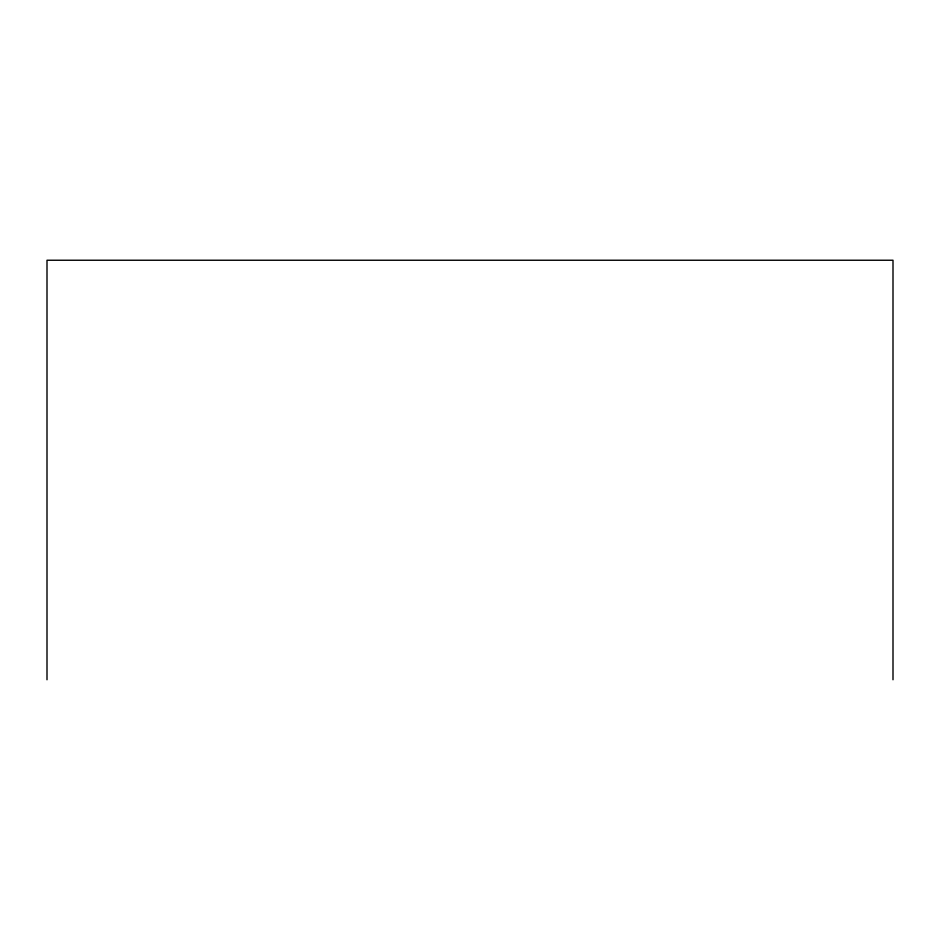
<?xml version="1.0" encoding="UTF-8"?>
<svg xmlns="http://www.w3.org/2000/svg" width="940" height="940" viewBox="0 0 940 940"><rect width="100%" height="100%" fill="white"/><g stroke="black" fill="none" stroke-linecap="round" stroke-linejoin="round"><path stroke-width="1.41" d="M893 679.761L893 260.239L47 260.239L47 679.761"/></g></svg>
